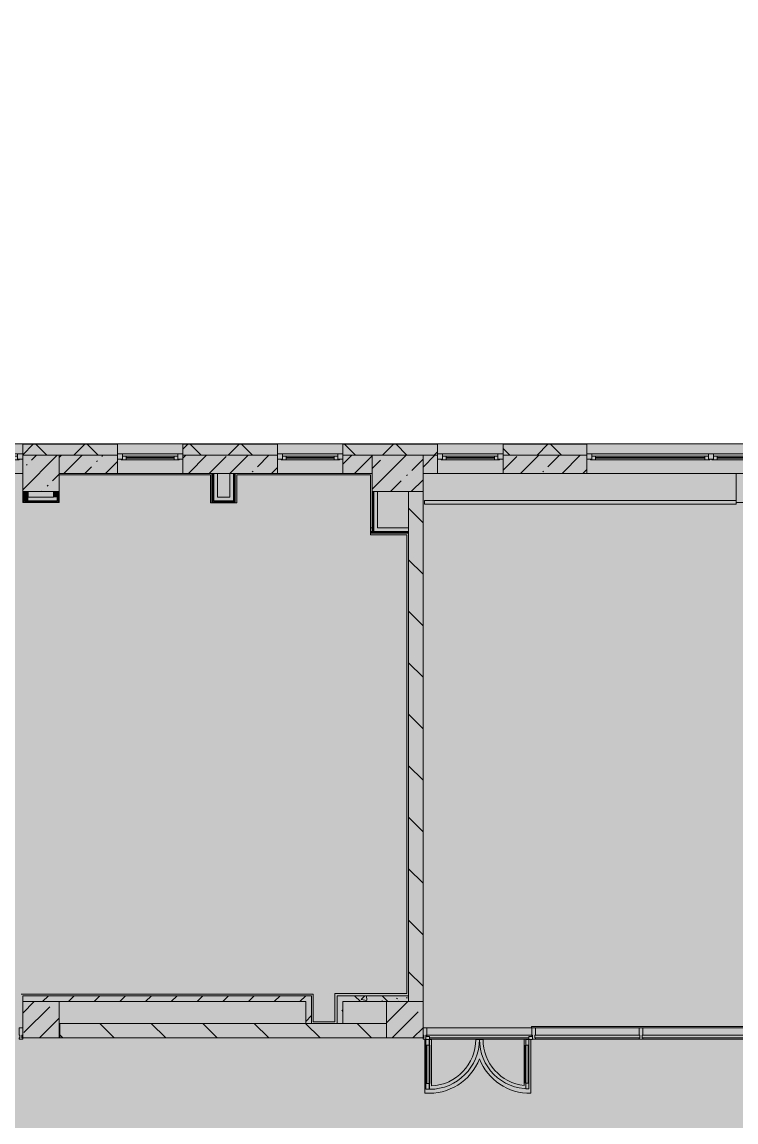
# Model space of a CAD drawing. Header units: millimetres. Extents: x 81633 to 280618, y -8553 to 29000.
# Drawn here: x 251042 to 260852, y 12246 to 27348 of the extents above; entities that cross this region are included whole.
import ezdxf

# ---------------------------------------------------------------- set-up
doc = ezdxf.new("R2010")
doc.units = ezdxf.units.MM
doc.layers.add('A-DETL-GENF-3', color=7, linetype='Continuous', lineweight=9, true_color=0xc0c0c0, transparency=0.4)
for name, color, linetype, lineweight, true_color in [('A-DETL-GENF-4', 7, 'Continuous', 5, 0xe2e2e2), ('A-DETL-GENF-5', 7, 'Continuous', 5, 0xb7b7b7), ('A-DOOR-3', 7, 'Continuous', 5, 0xb7b7b7), ('A-FLOR-3', 7, 'Continuous', 5, 0xb7b7b7), ('A-GLAZ-2', 7, 'Continuous', 5, 0x737373), ('A-GLAZ-CURT-3', 7, 'Continuous', 5, 0x737373), ('A-GLAZ-CWMG-4', 7, 'Continuous', 5, 0x737373), ('A-WALL-3', 7, 'Continuous', 5, 0x737373), ('A-WALL-4', 7, 'Continuous', 9, 0x737373), ('I-WALL-3', 7, 'Continuous', 5, 0xe7e7e7), ('I-WALL-4', 7, 'Continuous', 9, 0xe7e7e7), ('I-WALL-6', 7, 'Continuous', 5, 0x737373), ('I-WALL-7', 7, 'Continuous', 5, 0x787878), ('S-COLS-3', 7, 'Continuous', 5, 0x737373)]:
    doc.layers.add(name, color=color, linetype=linetype, lineweight=lineweight, true_color=true_color)
for name, color, linetype, lineweight in [('A-GLAZ-CURT-2', 7, 'Continuous', 5), ('A-WALL-2', 7, 'Continuous', 5), ('I-WALL-5', 7, 'Continuous', 5), ('S-COLS-2', 7, 'Continuous', 5)]:
    doc.layers.add(name, color=color, linetype=linetype, lineweight=lineweight)
pattern_1 = [(45, (145501.93, 0), (-285.1231, 285.1231), []), (45, (145787.05, 0), (-285.1231, 285.1231), [504.031, -100.806, 16.764, -84.042])]
pattern_2 = [(135, (145501.93, 0), (-353.5534, -353.5534), [])]
pattern_3 = [(135, (145501.93, 0), (-377.1708, -377.1708), [533.4, -88.9, 17.78, -88.9]), (135, (145501.93, 376.94), (-377.1708, -377.1708), []), (50, (145501.93, 0), (637.6445, -55.7866), [66.675, -733.425]), (355, (145501.9, 0), (-123.3494, 668.6992), [53.34, -586.74]), (100.451, (145555.07, -4.65), (514.299, 612.908), [56.665, -623.315]), (46.184, (145501.9, 177.8), (948.7764, -147.1497), [100.012, -1100.137]), (96.636, (145581, 165.5), (830.909, 865.997), [84.998, -934.973]), (351.184, (145501.9, 177.8), (830.918, 865.988), [80.01, -880.11]), (21, (145590.83, 133.35), (530.6506, -357.9283), [66.675, -733.425]), (326, (145590.8, 133.35), (216.308, 644.6585), [53.34, -586.74]), (71.451, (145635.05, 103.5), (746.9596, 286.7243), [56.665, -623.315]), (37.5, (145501.93, 0), (10.81053, 295.9426), [16.764, -562.864, 16.764, -578.866, -588.962]), (37.5, (145501.93, 0), (10.81053, 295.9426), [-1175.258, 16.764, -572.198]), (7.5, (145501.93, 0), (233.8692, 350.63175), [16.764, -322.834, 16.764, -549.529, -224.472]), (7.5, (145501.93, 0), (233.8692, 350.63175), [-905.891, 16.764, -207.708]), (327.5, (145303.68, 0), (474.5678, -20.0513), [16.764, -205.486, 16.764, -676.656, -920.115]), (327.5, (145303.68, 0), (474.5678, -20.0513), [-915.67, 16.764, -903.351]), (317.5, (145214.8, 0), (518.4522, 88.9934), [16.764, -272.161, 16.764, -443.738, -653.415]), (317.5, (145214.8, 0), (518.4522, 88.9934), [-749.427, 16.764, -636.651])]
pattern_4 = [(45, (145501.9, 0), (-530.33, 530.33), []), (135, (145501.9, 0), (-530.33, -530.33), [])]
pattern_5 = [(45, (145501.93, 0), (-176.7767, 176.7767), [])]

# ---------------------------------------------------------------- blocks, each defined once
blk = doc.blocks.new('120_Окно_СКБ_1Ст - 120_Окно_СКБ_1Ст 900х2500_h_ с форточкой-22877787-2_3_3_птичка')
at = {"layer": 'A-GLAZ-2'}
for p, q in [((-450, -127), (-450, -57)), ((-450, -57), (-380, -57)), ((450, -57), (-450, -57)), ((-380, -127), (-450, -127)), ((-450, -127), (-400, -127)), ((-380, -127), (-400, -127)), ((-400, -127), (-400, -137)), ((-400, -137), (400, -137)), ((400, -137), (-400, -137)), ((-380, -57), (-380, -127)), ((380, -87), (-380, -87)), ((-380, -87), (-380, -127)), ((-330, -137), (-330, -87)), ((-330, -107), (330, -107)), ((330, -117), (-330, -117)), ((330, -137), (330, -87)), ((380, -127), (380, -57)), ((380, -57), (450, -57)), ((380, -127), (380, -87)), ((450, -127), (380, -127)), ((400, -127), (380, -127)), ((400, -127), (450, -127)), ((400, -137), (400, -127)), ((450, -57), (450, -127))]:
    blk.add_line(p, q, dxfattribs=at)
blk = doc.blocks.new('120_Окно_СКБ_2Ст_Фрамуга сверху - 120_Окно_СКБ_2Ст_2300х2500_h_ ДОО-23103760-2_3_3_птичка')
at = {"layer": 'A-GLAZ-2'}
for p, q in [((-1150, -127), (-1150, -57)), ((-1150, -57), (-1080, -57)), ((1150, -57), (-1150, -57)), ((-1080, -127), (-1150, -127)), ((-1150, -127), (-1100, -127)), ((-1080, -127), (-1100, -127)), ((-1100, -127), (-1100, -137)), ((-1100, -137), (540, -137)), ((540, -137), (-1100, -137)), ((-1080, -57), (-1080, -127)), ((-1080, -57), (1080, -57)), ((520, -87), (-1080, -87)), ((-1080, -87), (-1080, -127)), ((-1030, -137), (-1030, -87)), ((-1030, -107), (470, -107)), ((470, -117), (-1030, -117)), ((470, -137), (470, -87)), ((520, -127), (520, -57)), ((520, -57), (590, -57)), ((520, -127), (520, -87)), ((590, -127), (520, -127)), ((540, -127), (520, -127)), ((540, -127), (570, -127)), ((540, -127), (570, -127)), ((540, -137), (540, -127)), ((590, -127), (570, -127)), ((570, -127), (570, -137)), ((570, -137), (1100, -137)), ((1100, -137), (570, -137)), ((590, -57), (590, -127)), ((1080, -87), (590, -87)), ((590, -87), (590, -127)), ((640, -137), (640, -87)), ((640, -107), (1030, -107)), ((1030, -117), (640, -117)), ((1030, -137), (1030, -87)), ((1080, -127), (1080, -57)), ((1080, -57), (1150, -57)), ((1080, -127), (1080, -87)), ((1150, -127), (1080, -127)), ((1100, -127), (1080, -127)), ((1100, -127), (1150, -127)), ((1100, -137), (1100, -127)), ((1150, -57), (1150, -127))]:
    blk.add_line(p, q, dxfattribs=at)
blk = doc.blocks.new('120_Окно_СКБ_2Ст_Фрамуга сверху - 120_Окно_СКБ_2Ст_2300х2500_h_ ДОО-V177-2_3_3_птичка')
at = {"layer": 'A-GLAZ-2'}
for p, q in [((-1150, -127), (-1150, -57)), ((-1150, -57), (-1080, -57)), ((1150, -57), (-1150, -57)), ((-1080, -127), (-1150, -127)), ((-1150, -127), (-1100, -127)), ((-1080, -127), (-1100, -127)), ((-1100, -127), (-1100, -137)), ((-1100, -137), (540, -137)), ((540, -137), (-1100, -137)), ((-1080, -57), (-1080, -127)), ((-1080, -57), (1080, -57)), ((520, -87), (-1080, -87)), ((-1080, -87), (-1080, -127)), ((-1030, -137), (-1030, -87)), ((-1030, -107), (470, -107)), ((470, -117), (-1030, -117)), ((470, -137), (470, -87)), ((520, -127), (520, -57)), ((520, -57), (590, -57)), ((520, -127), (520, -87)), ((590, -127), (520, -127)), ((540, -127), (520, -127)), ((540, -127), (570, -127)), ((540, -127), (570, -127)), ((540, -137), (540, -127)), ((590, -127), (570, -127)), ((570, -127), (570, -137)), ((570, -137), (1100, -137)), ((1100, -137), (570, -137)), ((590, -57), (590, -127)), ((1080, -87), (590, -87)), ((590, -87), (590, -127)), ((640, -137), (640, -87)), ((640, -107), (1030, -107)), ((1030, -117), (640, -117)), ((1030, -137), (1030, -87)), ((1080, -127), (1080, -57)), ((1080, -57), (1150, -57)), ((1080, -127), (1080, -87)), ((1150, -127), (1080, -127)), ((1100, -127), (1080, -127)), ((1100, -127), (1150, -127)), ((1100, -137), (1100, -127)), ((1150, -57), (1150, -127))]:
    blk.add_line(p, q, dxfattribs=at)
blk = doc.blocks.new('BSC_Колонна _Прямоугольная - 500х500-23282986-2_3_3_птичка')
at = {"layer": 'S-COLS-2'}
h = blk.add_hatch(dxfattribs=at)
h.set_pattern_fill('FP_149', color=256, style=0, pattern_type=2)
h.set_pattern_definition([(45, (-105800, -21150), (-285.1231, 285.1231), []), (45, (-105514.88, -21150), (-285.1231, 285.1231), [504.031, -100.806, 16.764, -84.042])])
h.paths.add_polyline_path([(-250, -250), (250, -250), (250, 250), (-250, 250), (-250, -123)])
at = {"layer": 'S-COLS-3'}
for p, q in [((250, 250), (-250, 250)), ((-250, 250), (-250, -250)), ((250, -250), (250, 250)), ((-250, -250), (250, -250))]:
    blk.add_line(p, q, dxfattribs=at)
blk = doc.blocks.new('BSC_Колонна _Прямоугольная - 700х500-V202-2_3_3_птичка')
at = {"layer": 'S-COLS-2'}
h = blk.add_hatch(dxfattribs=at)
h.set_pattern_fill('FP_161', color=256, style=0, pattern_type=2)
h.set_pattern_definition([(45, (-110700, -21150), (-285.1231, 285.1231), []), (45, (-110414.88, -21150), (-285.1231, 285.1231), [504.031, -100.806, 16.764, -84.042])])
h.paths.add_polyline_path([(-344, -250), (350, -250), (350, 250), (-350, 250), (-350, -250)])
at = {"layer": 'S-COLS-3'}
for p, q in [((350, 250), (-350, 250)), ((-350, 250), (-350, -250)), ((350, -250), (350, 250)), ((-350, -250), (350, -250))]:
    blk.add_line(p, q, dxfattribs=at)
blk = doc.blocks.new('Прямоугольный импост - Импост структурный с накладкой - 160мм Темный-V241-2_3_3_птичка')
at = {"layer": 'A-GLAZ-CWMG-4'}
for p, q in [((-50, 0), (-50, 17)), ((-50, 17), (0, 17)), ((-40, 0), (-50, 0)), ((-40, -40), (-40, 0)), ((0, 0), (-10, 0)), ((-10, 0), (-10, -40)), ((0, 17), (0, 0)), ((-50, -140), (-50, -40)), ((-50, -40), (-40, -40)), ((0, -140), (-50, -140)), ((-10, -40), (0, -40)), ((0, -40), (0, -140))]:
    blk.add_line(p, q, dxfattribs=at)
blk = doc.blocks.new('Прямоугольный импост - Импост структурный с накладкой - 160мм Темный-32356295-2_3_3_птичка')
at = {"layer": 'A-GLAZ-CWMG-4'}
for p, q in [((-50, 40), (-50, 140)), ((-50, 140), (0, 140)), ((-40, 40), (-50, 40)), ((-40, 20), (-40, 40)), ((-10, 40), (-10, 0)), ((0, 40), (-10, 40)), ((-10, 0), (0, 0)), ((0, 140), (0, 40)), ((0, 0), (0, -17)), ((0, -17), (-40, -17))]:
    blk.add_line(p, q, dxfattribs=at)
blk = doc.blocks.new('Системная панель - Стекло - 40мм-32428871-2_3_3_птичка')
at = {"layer": 'A-GLAZ-CURT-3'}
for p, q in [((749, 0), (-749, 0)), ((-749, 0), (-749, -40)), ((749, -40), (749, 0)), ((-749, -40), (749, -40))]:
    blk.add_line(p, q, dxfattribs=at)
blk = doc.blocks.new('Дверь_Витражная_остекление_ - ВВ-23-32429828-2_3_3_птичка')
at = {"layer": 'A-DETL-GENF-4'}
for points in [[(-682.5, 700), (-682.5, 20), (-637.5, 20), (-637.5, 700)], [(687.5, 705), (687.5, 20), (732.5, 20), (732.5, 705)]]:
    blk.add_hatch(color=256, dxfattribs=at).paths.add_polyline_path(points)
at = {"layer": 'A-DETL-GENF-5'}
for p, q in [((-682.5, 700), (-637.5, 700)), ((-682.5, 700), (-682.5, 20)), ((-637.5, 700), (-682.5, 700)), ((-682.5, 700), (-682.5, 20)), ((-682.5, 620), (-637.5, 620)), ((-672.5, 620), (-672.5, 100)), ((-637.5, 700), (-637.5, 20)), ((-637.5, 20), (-637.5, 700)), ((-628.5, 620), (-628.5, 100)), ((678.5, 625), (678.5, 100)), ((732.5, 705), (687.5, 705)), ((687.5, 705), (687.5, 20)), ((732.5, 705), (687.5, 705)), ((687.5, 705), (687.5, 20)), ((732.5, 625), (687.5, 625)), ((722.5, 625), (722.5, 100)), ((732.5, 705), (732.5, 20)), ((732.5, 20), (732.5, 705)), ((-682.5, 100), (-637.5, 100)), ((-637.5, 20), (-682.5, 20)), ((-682.5, 20), (-637.5, 20)), ((732.5, 100), (687.5, 100))]:
    blk.add_line(p, q, dxfattribs=at)
at = {"layer": 'A-DOOR-3'}
for p, q in [((-682.5, 700), (-682.5, 20)), ((682.5, 705), (682.5, 20)), ((-682.5, 20), (-732.5, 20)), ((-732.5, 20), (-732.5, -20)), ((-682.5, -20), (-682.5, 20)), ((732.5, 20), (682.5, 20)), ((682.5, 20), (682.5, -20)), ((732.5, -20), (732.5, 20)), ((-732.5, -20), (-682.5, -20)), ((682.5, -20), (732.5, -20))]:
    blk.add_line(p, q, dxfattribs=at)
for centre, radius, start, end in [((-682.5, 20), 680, 360, 90), ((682.5, 20), 685, 90, 180)]:
    blk.add_arc(centre, radius, start, end, dxfattribs=at)
blk = doc.blocks.new('Прямоугольный импост - Импост структурный с накладкой - 160мм Темный-32428730-2_3_3_птичка')
at = {"layer": 'A-GLAZ-CWMG-4'}
for p, q in [((111101, 13540), (112546, 13540)), ((111101, 13420), (111101, 13440)), ((111101, 13440), (112546, 13440)), ((111141, 13400), (112506, 13400)), ((111141, 13383), (112506, 13383)), ((112546, 13440), (112546, 13420))]:
    blk.add_line(p, q, dxfattribs=at)
blk = doc.blocks.new('Прямоугольный импост - Импост структурный с накладкой - 160мм Темный-32428868-2_3_3_птичка')
at = {"layer": 'A-GLAZ-CWMG-4'}
for p, q in [((114071, 13540), (115549, 13540)), ((114071, 13383), (115549, 13383))]:
    blk.add_line(p, q, dxfattribs=at)
blk = doc.blocks.new('Системная панель - Стекло - 40мм-32428872-2_3_3_птичка')
at = {"layer": 'A-GLAZ-CURT-2'}
h = blk.add_hatch(dxfattribs=at)
h.set_pattern_fill('FP_177', color=256, style=0, pattern_type=2)
h.set_pattern_definition([(225, (113808, 12900), (1414.214, -1414.214), [1000, -3000]), (225, (114808, 13400), (1414.214, -1414.214), [3000, -1000]), (225, (112808, 13900), (1414.214, -1414.214), [1000, -3000])])
h.paths.add_polyline_path([(-723, 0), (-723, -40), (722, -40), (722, 0), (-692, 0)])
at = {"layer": 'A-GLAZ-CURT-3'}
for p, q in [((722, 0), (-723, 0)), ((-723, 0), (-723, -40)), ((722, -40), (722, 0)), ((-723, -40), (722, -40))]:
    blk.add_line(p, q, dxfattribs=at)
blk = doc.blocks.new('Прямоугольный импост - Импост структурный с накладкой - 160мм Темный-32428869-2_3_3_птичка')
at = {"layer": 'A-GLAZ-CWMG-4'}
for p, q in [((112596, 13540), (114021, 13540)), ((112596, 13383), (114021, 13383))]:
    blk.add_line(p, q, dxfattribs=at)
blk = doc.blocks.new('Прямоугольный импост - Импост структурный с накладкой - 160мм Темный-32356291-2_3_3_птичка')
at = {"layer": 'A-GLAZ-CWMG-4'}
for p, q in [((-25, 40), (-25, 140)), ((-25, 140), (25, 140)), ((-15, 40), (-25, 40)), ((-25, -17), (-25, 0)), ((-25, 0), (-15, 0)), ((-15, 0), (-15, 40)), ((15, 40), (15, 20)), ((25, 40), (15, 40)), ((25, 140), (25, 40)), ((15, -17), (-25, -17))]:
    blk.add_line(p, q, dxfattribs=at)
blk = doc.blocks.new('Прямоугольный импост - Импост структурный с накладкой - 160мм Темный-30755836-2_3_3_птичка')
at = {"layer": 'A-GLAZ-CWMG-4'}
for p, q in [((-25, 40), (-25, 140)), ((-25, 140), (25, 140)), ((-15, 40), (-25, 40)), ((-25, -17), (-25, 0)), ((-25, 0), (-15, 0)), ((-15, 0), (-15, 40)), ((15, 40), (15, 0)), ((25, 40), (15, 40)), ((15, 0), (25, 0)), ((25, 140), (25, 40)), ((25, 0), (25, -17)), ((25, -17), (-25, -17))]:
    blk.add_line(p, q, dxfattribs=at)

msp = doc.modelspace()

# ---------------------------------------------------------------- hatches: boundary and pattern name
at = {"layer": 'A-DETL-GENF-3'}
msp.add_hatch(color=256, dxfattribs=at).paths.add_polyline_path([(270739.9, -258), (270739.9, 21558), (238809.9, 21558), (238809.9, 27348), (230361.9, 27348), (230361.9, 5750), (234703.9, 5750), (234703.9, -258), (270432.1, -258)])
at = {"layer": 'A-WALL-2'}
h = msp.add_hatch(dxfattribs=at)
h.set_pattern_fill('FP_80', color=256, style=0, pattern_type=2)
h.set_pattern_definition([(45, (145501.93, 0), (-353.5534, 353.5534), []), (135, (145501.93, 0), (-353.5534, -353.5534), [])])
h.paths.add_polyline_path([(270731.9, 21400), (270731.9, 21550), (265652.1, 21550), (265652.1, 21400), (270581.9, 21400)])
h.paths.add_polyline_path([(264752.1, 21400), (264752.1, 21550), (263402.4, 21550), (263402.4, 21400), (264186.2, 21400)])
h.paths.add_polyline_path([(255851.9, 21400), (256751.9, 21400), (256751.9, 21550), (255452.4, 21550), (255452.4, 21400)])
h.paths.add_polyline_path([(253252.4, 21400), (254552.4, 21400), (254552.4, 21550), (253252.4, 21550)])
h.paths.add_polyline_path([(252352.4, 21400), (252352.4, 21550), (251052.1, 21550), (251052.1, 21400), (251694.4, 21400)])
h.paths.add_polyline_path([(257651.9, 21400), (258802.4, 21400), (258802.4, 21550), (257651.9, 21550)])
h.paths.add_polyline_path([(262104.2, 21400), (262502.4, 21400), (262502.4, 21550), (261102.4, 21550), (261102.4, 21400), (261602.4, 21400)])
h.paths.add_polyline_path([(247551.9, 21400), (248752.1, 21400), (248752.1, 21550), (247551.9, 21550)])
h.paths.add_polyline_path([(238561.9, 21400), (238811.9, 21400), (238807.9, 21550), (238561.9, 21550)])
h.paths.add_polyline_path([(246651.9, 21400), (246651.9, 21550), (242111.9, 21550), (242111.9, 21400), (246489.5, 21400)])
at = {"layer": 'I-WALL-3'}
msp.add_hatch(color=256, dxfattribs=at).paths.add_polyline_path([(255926.9, 20404), (255926.9, 20900), (255876.9, 20900), (255876.9, 20404)])
at = {"layer": 'I-WALL-4'}
for points in [[(253726.9, 20774), (253726.9, 21150), (253676.9, 21150), (253676.9, 20774)], [(253946.9, 20824), (253946.9, 21150), (253896.9, 21150), (253896.9, 20824)], [(251126.9, 20774), (251126.9, 20900), (251076.9, 20900), (251076.9, 20774)], [(251526.9, 20824), (251526.9, 20900), (251476.9, 20900), (251476.9, 20824)], [(251126.9, 20774), (251526.9, 20774), (251526.9, 20824), (251126.9, 20824)], [(253726.9, 20774), (253946.9, 20774), (253946.9, 20824), (253726.9, 20824)]]:
    msp.add_hatch(color=256, dxfattribs=at).paths.add_polyline_path(points)
h = msp.add_hatch(color=256, dxfattribs=at)
h.paths.add_polyline_path([(255876.9, 20354), (256351.9, 20354), (256351.9, 20404), (255876.9, 20404)])
h.paths.add_polyline_path([(255831.9, 20354), (255851.9, 20354), (255851.9, 20404), (255831.9, 20404)])
at = {"layer": 'I-WALL-5'}
h = msp.add_hatch(dxfattribs=at)
h.set_pattern_fill('FP_88', color=256, style=0, pattern_type=2)
h.set_pattern_definition(pattern_1)
h.paths.add_polyline_path([(264017.4, 21150), (264752.1, 21150), (264752.1, 21400), (263402.4, 21400), (263402.4, 21150), (264004.9, 21150)])
h.paths.add_polyline_path([(258802.4, 21150), (258802.4, 21400), (257651.9, 21400), (257651.9, 21150), (257940.3, 21150)])
h.paths.add_polyline_path([(266711.9, 21150), (266711.9, 21400), (266351.9, 21400), (266351.9, 21150)])
h.paths.add_polyline_path([(261602.4, 21150), (262502.4, 21150), (262502.4, 21400), (261602.4, 21400), (261602.4, 21239.3)])
h.paths.add_polyline_path([(251551.9, 21150), (252352.4, 21150), (252352.4, 21400), (251551.9, 21400)])
h.paths.add_polyline_path([(246489.5, 21150), (246651.9, 21150), (246651.9, 21400), (246301.9, 21400), (246301.9, 21150)])
h.paths.add_polyline_path([(247551.9, 21150), (248752.1, 21150), (248752.1, 21400), (247551.9, 21400)])
h.paths.add_polyline_path([(253726.9, 21150), (254552.4, 21150), (254552.4, 21400), (253252.4, 21400), (253252.4, 21150), (253676.9, 21150)])
h.paths.add_polyline_path([(256751.9, 21150), (256751.9, 21400), (256551.9, 21400), (256551.9, 21150)])
h.paths.add_polyline_path([(255851.9, 21150), (255851.9, 21400), (255452.4, 21400), (255452.4, 21150)])
h = msp.add_hatch(dxfattribs=at)
h.set_pattern_fill('FP_174', color=256, style=0, pattern_type=2)
h.set_pattern_definition(pattern_4)
h.paths.add_polyline_path([(253946.9, 20774), (253959.4, 20774), (253959.4, 21150), (253946.9, 21150), (253946.9, 20824)])
h = msp.add_hatch(dxfattribs=at)
h.set_pattern_fill('FP_174', color=256, style=0, pattern_type=2)
h.set_pattern_definition(pattern_4)
h.paths.add_polyline_path([(253971.9, 20761.5), (253971.9, 21150), (253959.4, 21150), (253959.4, 20761.5)])
h = msp.add_hatch(dxfattribs=at)
h.set_pattern_fill('FP_91', color=256, style=0, pattern_type=2)
h.set_pattern_definition(pattern_2)
h.paths.add_polyline_path([(256551.9, 13900), (256551.9, 20900), (256351.9, 20900), (256351.9, 13900), (256378.8, 13900)])
h = msp.add_hatch(dxfattribs=at)
h.set_pattern_fill('FP_174', color=256, style=0, pattern_type=2)
h.set_pattern_definition(pattern_4)
h.paths.add_polyline_path([(251551.9, 20749), (251551.9, 20761.5), (251064.4, 20761.5), (251064.4, 20749), (251126.9, 20749)])
h = msp.add_hatch(dxfattribs=at)
h.set_pattern_fill('FP_174', color=256, style=0, pattern_type=2)
h.set_pattern_definition(pattern_4)
h.paths.add_polyline_path([(251076.9, 20761.5), (251539.4, 20761.5), (251539.4, 20774), (251076.9, 20774)])
h = msp.add_hatch(dxfattribs=at)
h.set_pattern_fill('FP_174', color=256, style=0, pattern_type=2)
h.set_pattern_definition(pattern_4)
h.paths.add_polyline_path([(255858.3, 20341.5), (256351.9, 20341.5), (256351.9, 20354), (255831.9, 20354), (255831.9, 20341.5)])
h = msp.add_hatch(dxfattribs=at)
h.set_pattern_fill('FP_174', color=256, style=0, pattern_type=2)
h.set_pattern_definition(pattern_4)
h.paths.add_polyline_path([(255831.9, 20329), (256351.9, 20329), (256351.9, 20341.5), (255831.9, 20341.5)])
h = msp.add_hatch(dxfattribs=at)
h.set_pattern_fill('FP_92', color=256, style=0, pattern_type=2)
h.set_pattern_definition(pattern_5)
h.paths.add_polyline_path([(254817.3, 13900), (255021.9, 13900), (255021.9, 13980), (251051.9, 13980), (251051.9, 13900), (253776.4, 13900)])
h = msp.add_hatch(dxfattribs=at)
h.set_pattern_fill('FP_92', color=256, style=0, pattern_type=2)
h.set_pattern_definition(pattern_5)
h.paths.add_polyline_path([(255021.9, 13600), (255021.9, 13900), (254941.9, 13900), (254941.9, 13600)])
h = msp.add_hatch(dxfattribs=at)
h.set_pattern_fill('FP_91', color=256, style=0, pattern_type=2)
h.set_pattern_definition(pattern_2)
h.paths.add_polyline_path([(254817.3, 13400), (256051.9, 13400), (256051.9, 13600), (251561.9, 13600), (251561.9, 13400), (253776.4, 13400)])
at = {"layer": 'I-WALL-7'}
h = msp.add_hatch(dxfattribs=at)
h.set_pattern_fill('FP_95', color=256, style=0, pattern_type=2)
h.set_pattern_definition(pattern_3)
h.paths.add_polyline_path([(255451.9, 13600), (255451.9, 13980), (255371.9, 13980), (255371.9, 13600)])
h = msp.add_hatch(dxfattribs=at)
h.set_pattern_fill('FP_95', color=256, style=0, pattern_type=2)
h.set_pattern_definition(pattern_3)
h.paths.add_polyline_path([(255858.3, 13900), (256351.9, 13900), (256351.9, 13980), (255451.9, 13980), (255451.9, 13900)])
at = {"layer": 'S-COLS-2'}
h = msp.add_hatch(dxfattribs=at)
h.set_pattern_fill('FP_88', color=256, style=0, pattern_type=2)
h.set_pattern_definition(pattern_1)
h.paths.add_polyline_path([(251051.9, 13400), (251551.9, 13400), (251551.9, 13900), (251051.9, 13900)])
h = msp.add_hatch(dxfattribs=at)
h.set_pattern_fill('FP_88', color=256, style=0, pattern_type=2)
h.set_pattern_definition(pattern_1)
h.paths.add_polyline_path([(256551.9, 13400), (256551.9, 13900), (256051.9, 13900), (256051.9, 13400), (256378.8, 13400)])

# ---------------------------------------------------------------- linework, layer by layer
at = {"layer": 'A-FLOR-3'}
for p, q in [((253630.9, 21130), (251551.9, 21130)), ((253630.9, 20748), (253630.9, 21130)), ((255830.9, 21130), (253992.9, 21130)), ((253992.9, 21130), (253992.9, 20748)), ((255830.9, 20308), (255830.9, 21130)), ((253992.9, 20748), (253630.9, 20748)), ((256330.9, 20308), (255830.9, 20308)), ((256330.9, 14011), (256330.9, 20308)), ((251031.9, 14000), (255041.9, 14000)), ((255041.9, 14000), (255041.9, 13620)), ((255340.9, 13620), (255340.9, 14011)), ((255340.9, 14011), (256330.9, 14011)), ((255041.9, 13620), (255340.9, 13620)), ((258041.9, 13540), (258041.9, 13557)), ((258041.9, 13557), (261101.9, 13557)), ((251561.9, 13400), (251551.9, 13400)), ((256551.9, 13400.5), (256562.8, 13400.5)), ((256592.4, 13378.5), (256577.8, 13378.5)), ((256577.8, 13378.5), (256577.8, 12642.4)), ((256667.1, 13378.5), (256637.4, 13378.5)), ((256667.1, 12740.7), (256667.1, 13378.5)), ((257377.4, 13380), (257277.4, 13380)), ((258007.4, 13381.5), (257942.7, 13381.5)), ((257942.7, 13381.5), (257942.7, 12744.4)), ((258035, 12640.2), (258035, 13380))]:
    msp.add_line(p, q, dxfattribs=at)
for centre, radius, start, end in [((256637.4, 13380), 640, 272.66078, 0), ((258017.4, 13380), 640, 180, 263.29215), ((256637.4, 13380), 740, 265.37807, 338.81722), ((258017.4, 13380), 740, 201.18278, 271.36364)]:
    msp.add_arc(centre, radius, start, end, dxfattribs=at)
at = {"layer": 'A-WALL-3'}
for p, q in [((255452.4, 21558), (242111.9, 21558)), ((251052.1, 21558), (251052.1, 21400)), ((252352.4, 21400), (252352.4, 21558)), ((253252.4, 21558), (253252.4, 21400)), ((254552.4, 21400), (254552.4, 21558)), ((265652.1, 21558), (255452.4, 21558)), ((255452.4, 21558), (255452.4, 21400)), ((256751.9, 21400), (256751.9, 21558)), ((257651.9, 21558), (257651.9, 21400)), ((258802.4, 21400), (258802.4, 21558))]:
    msp.add_line(p, q, dxfattribs=at)
at = {"layer": 'A-WALL-4'}
for p, q in [((252352.4, 21553), (251052.1, 21553)), ((252352.4, 21550), (251052.1, 21550)), ((254552.4, 21553), (253252.4, 21553)), ((254552.4, 21550), (253252.4, 21550)), ((256751.9, 21553), (255452.4, 21553)), ((256751.9, 21550), (255452.4, 21550)), ((258802.4, 21553), (257651.9, 21553)), ((258802.4, 21550), (257651.9, 21550)), ((252352.4, 21400), (251551.9, 21400)), ((254552.4, 21400), (253252.4, 21400)), ((255851.9, 21400), (255452.4, 21400)), ((256751.9, 21400), (256551.9, 21400)), ((258802.4, 21400), (257651.9, 21400)), ((253726.9, 21150), (253651.9, 21150)), ((253664.4, 20761.5), (253664.4, 21150)), ((253676.9, 20774), (253676.9, 21150)), ((253971.9, 21150), (253896.9, 21150)), ((253946.9, 21150), (253946.9, 20774)), ((253959.4, 21150), (253959.4, 20761.5)), ((251064.4, 20761.5), (251064.4, 20900)), ((251076.9, 20774), (251076.9, 20900)), ((251526.9, 20900), (251526.9, 20774)), ((251539.4, 20900), (251539.4, 20761.5)), ((255864.4, 20900), (255864.4, 20354)), ((255876.9, 20900), (255876.9, 20354)), ((251539.4, 20761.5), (251064.4, 20761.5)), ((251526.9, 20774), (251076.9, 20774)), ((253959.4, 20761.5), (253664.4, 20761.5)), ((253946.9, 20774), (253676.9, 20774)), ((255851.9, 20404), (255851.9, 20354)), ((255851.9, 20354), (255831.9, 20354)), ((256351.9, 20341.5), (255831.9, 20341.5)), ((256351.9, 20354), (255876.9, 20354)), ((256351.9, 13900), (256351.9, 13980)), ((254941.9, 13600), (255021.9, 13600))]:
    msp.add_line(p, q, dxfattribs=at)
at = {"layer": 'I-WALL-6'}
for p, q in [((252352.4, 21150), (252352.4, 21400)), ((253252.4, 21400), (253252.4, 21150)), ((254552.4, 21150), (254552.4, 21400)), ((255452.4, 21400), (255452.4, 21150)), ((256751.9, 21150), (256751.9, 21400)), ((257651.9, 21400), (257651.9, 21150)), ((258802.4, 21150), (258802.4, 21400)), ((251051.9, 21150), (246651.9, 21150)), ((253651.9, 21150), (251551.9, 21150)), ((253651.9, 21150), (253651.9, 20749)), ((253726.9, 21150), (253896.9, 21150)), ((253726.9, 20824), (253726.9, 21150)), ((253896.9, 21150), (253896.9, 20824)), ((255851.9, 21150), (253971.9, 21150)), ((253971.9, 20749), (253971.9, 21150)), ((261102.4, 21150), (256551.9, 21150)), ((260852.4, 21150), (260852.4, 20728)), ((251051.9, 20900), (251051.9, 20749)), ((251126.9, 20824), (251126.9, 20900)), ((251476.9, 20900), (251476.9, 20824)), ((251551.9, 20749), (251551.9, 20900)), ((255851.9, 20900), (255851.9, 20404)), ((255926.9, 20404), (255926.9, 20900)), ((256351.9, 20900), (256351.9, 13980)), ((256551.9, 13900), (256551.9, 20900)), ((251051.9, 20749), (251551.9, 20749)), ((251476.9, 20824), (251126.9, 20824)), ((253651.9, 20749), (253971.9, 20749)), ((253896.9, 20824), (253726.9, 20824)), ((256572.9, 20778), (260852.4, 20778)), ((256572.9, 20778), (256572.9, 20728)), ((260852.4, 20728), (256572.9, 20728)), ((260852.4, 20749), (261602.4, 20749)), ((255851.9, 20404), (255831.9, 20404)), ((255831.9, 20404), (255831.9, 20329)), ((256351.9, 20404), (255926.9, 20404)), ((255831.9, 20329), (256351.9, 20329)), ((255021.9, 13980), (251051.9, 13980)), ((251051.9, 13980), (251051.9, 13900)), ((251051.9, 13900), (254941.9, 13900)), ((254941.9, 13900), (254941.9, 13600)), ((255021.9, 13600), (255021.9, 13980)), ((255371.9, 13980), (255371.9, 13600)), ((256351.9, 13980), (255371.9, 13980)), ((255451.9, 13600), (255451.9, 13900)), ((255451.9, 13900), (256551.9, 13900)), ((254941.9, 13600), (251561.9, 13600)), ((251561.9, 13600), (251561.9, 13400)), ((256051.9, 13600), (255021.9, 13600)), ((256051.9, 13400), (256051.9, 13600)), ((251561.9, 13400), (256051.9, 13400))]:
    msp.add_line(p, q, dxfattribs=at)
at = {"layer": 'S-COLS-3'}
for p, q in [((251551.9, 13900), (251051.9, 13900)), ((251051.9, 13900), (251051.9, 13400)), ((251551.9, 13400), (251551.9, 13900)), ((256351.9, 13900), (256051.9, 13900)), ((256051.9, 13900), (256051.9, 13600)), ((256551.9, 13900), (256351.9, 13900)), ((256551.9, 13400), (256551.9, 13900)), ((256051.9, 13600), (256051.9, 13400)), ((251051.9, 13400), (251551.9, 13400)), ((256051.9, 13400), (256551.9, 13400))]:
    msp.add_line(p, q, dxfattribs=at)

# ---------------------------------------------------------------- block references
at = {"layer": 'A-DOOR-3', "rotation": 180}
msp.add_blockref('Дверь_Витражная_остекление_ - ВВ-23-32429828-2_3_3_птичка', (257324.9, 13400), dxfattribs=at)
at = {"layer": 'A-GLAZ-2'}
for name, p in [('120_Окно_СКБ_2Ст_Фрамуга сверху - 120_Окно_СКБ_2Ст_2300х2500_h_ ДОО-23103760-2_3_3_птичка', (249902.1, 21475)), ('120_Окно_СКБ_1Ст - 120_Окно_СКБ_1Ст 900х2500_h_ с форточкой-22877787-2_3_3_птичка', (252802.4, 21475)), ('120_Окно_СКБ_1Ст - 120_Окно_СКБ_1Ст 900х2500_h_ с форточкой-22877787-2_3_3_птичка', (255002.4, 21475)), ('120_Окно_СКБ_1Ст - 120_Окно_СКБ_1Ст 900х2500_h_ с форточкой-22877787-2_3_3_птичка', (257201.9, 21475)), ('120_Окно_СКБ_2Ст_Фрамуга сверху - 120_Окно_СКБ_2Ст_2300х2500_h_ ДОО-V177-2_3_3_птичка', (259952.4, 21475))]:
    msp.add_blockref(name, p, dxfattribs=at)
at = {"layer": 'A-GLAZ-CURT-3', "rotation": 180}
for name, p in [('Системная панель - Стекло - 40мм-32428872-2_3_3_птичка', (258809.9, 13400)), ('Системная панель - Стекло - 40мм-32428871-2_3_3_птичка', (260311.9, 13400))]:
    msp.add_blockref(name, p, dxfattribs=at)
at = {"layer": 'A-GLAZ-CWMG-4', "extrusion": (0, 0, -1), "rotation": 180}
msp.add_blockref('Прямоугольный импост - Импост структурный с накладкой - 160мм Темный-V241-2_3_3_птичка', (-251051.9, 13400), dxfattribs=at)
at = {"layer": 'A-GLAZ-CWMG-4', "extrusion": (0, 0, -1)}
for name, p in [('Прямоугольный импост - Импост структурный с накладкой - 160мм Темный-32356295-2_3_3_птичка', (-256552.4, 13400)), ('Прямоугольный импост - Импост структурный с накладкой - 160мм Темный-32356291-2_3_3_птичка', (-258072.4, 13400)), ('Прямоугольный импост - Импост структурный с накладкой - 160мм Темный-30755836-2_3_3_птичка', (-259547.4, 13400))]:
    msp.add_blockref(name, p, dxfattribs=at)
at = {"layer": 'A-GLAZ-CWMG-4'}
for name in ['Прямоугольный импост - Импост структурный с накладкой - 160мм Темный-32428730-2_3_3_птичка', 'Прямоугольный импост - Импост структурный с накладкой - 160мм Темный-32428869-2_3_3_птичка', 'Прямоугольный импост - Импост структурный с накладкой - 160мм Темный-32428868-2_3_3_птичка']:
    msp.add_blockref(name, (145501.9, 0), dxfattribs=at)
at = {"layer": 'S-COLS-3'}
for name, p in [('BSC_Колонна _Прямоугольная - 500х500-23282986-2_3_3_птичка', (251301.9, 21150)), ('BSC_Колонна _Прямоугольная - 700х500-V202-2_3_3_птичка', (256201.9, 21150))]:
    msp.add_blockref(name, p, dxfattribs=at)

doc.saveas('drawing.dxf')
